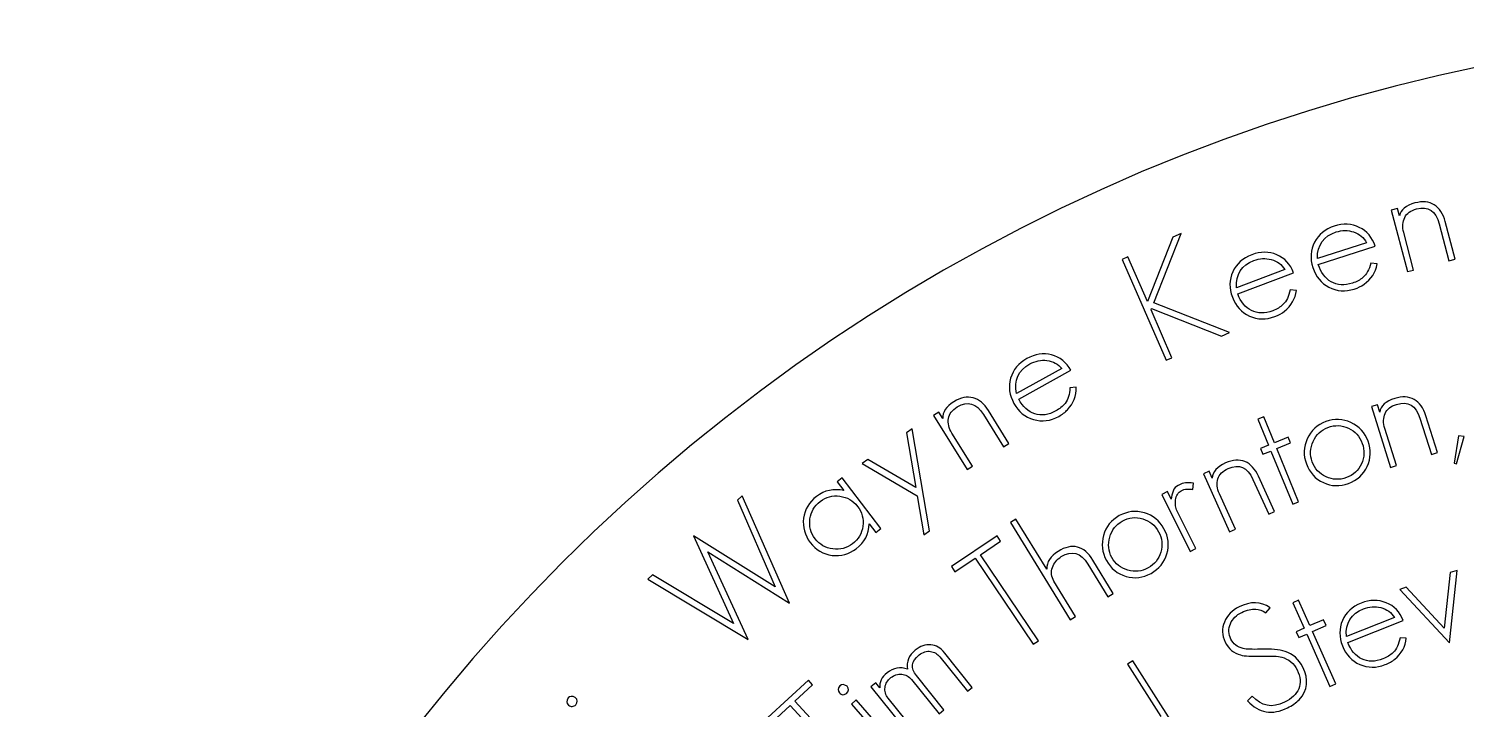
# Model space of a CAD drawing. Extents: x 17 to 567, y 64 to 412.
# Drawn here: x 17.2 to 144.9, y 351.6 to 412 of the extents above; entities that cross this region are included whole.
import ezdxf

# ---------------------------------------------------------------- set-up
doc = ezdxf.new("R2010")
doc.units = 0
doc.layers.add('Names', color=7, linetype='CONTINUOUS')

msp = doc.modelspace()

# ---------------------------------------------------------------- linework, layer by layer
at = {"layer": 'Names', "color": 7}
for points in [[(138.950119, 395.383441), (138.77553, 396.045255), (138.232916, 395.90216), (139.676138, 390.43426), (140.218753, 390.577584), (139.341598, 393.900807)], [(142.493396, 394.676088), (143.356567, 391.405782), (143.899461, 391.548945)], [(143.899461, 391.548945), (143.022306, 394.872168)], [(123.862976, 385.025107), (117.148029, 387.659894), (119.564607, 393.815799), (118.836956, 393.497113), (116.577037, 387.768866), (114.835759, 391.744776), (114.321703, 391.519526), (118.243799, 382.564053), (118.757872, 382.789083), (116.895742, 387.040972), (116.938188, 387.149377), (123.148025, 384.711716), (123.862976, 385.025107)], [(136.040207, 393.001568), (131.668503, 391.61129)], [(131.752329, 391.077546), (136.802185, 392.683503)], [(136.040207, 393.001997), (136.040207, 393.001568)], [(136.970928, 391.113343), (136.417753, 391.181613)], [(128.777862, 390.610807), (124.4838, 388.996521)], [(124.595024, 388.466824), (129.555234, 390.332524)], [(128.777862, 390.610827), (128.777862, 390.610807)], [(129.804809, 388.773029), (129.248826, 388.812772)], [(108.970922, 381.83522), (104.957776, 379.612731)], [(108.970922, 381.83522), (108.970922, 381.83522)], [(105.144844, 379.105922), (109.780547, 381.673193)], [(110.254604, 380.166866), (109.698756, 380.125125)], [(98.412252, 377.391653), (98.051425, 377.973305), (97.574518, 377.677474), (100.555671, 372.87191), (101.032578, 373.167741), (99.220717, 376.088442)], [(104.267531, 375.174569), (102.455672, 378.09527)], [(137.203956, 377.96792), (136.999018, 378.620988), (136.463577, 378.453015), (138.157238, 373.057468), (138.692687, 373.225661), (137.663315, 376.504939)], [(102.007275, 377.752669), (103.790284, 374.878507), (104.267531, 375.174569)], [(129.280985, 375.223662), (129.06806, 375.74288), (127.851778, 375.24388), (126.911097, 377.536871), (126.391876, 377.323945), (127.332568, 375.030972), (126.623154, 374.739936), (126.83608, 374.220715), (127.545493, 374.511762), (129.478919, 369.799012), (129.998137, 370.01194), (128.064706, 374.72469), (129.280985, 375.223662)], [(140.775967, 377.424625), (141.788961, 374.197592), (142.324763, 374.365475)], [(142.324763, 374.365475), (141.295382, 377.64475)], [(95.700144, 376.468059), (95.192314, 376.118752), (96.007507, 371.261654), (91.740121, 373.744109), (91.244005, 373.402852), (96.116902, 370.522339), (96.710144, 367.074741), (97.228993, 367.431625), (95.700144, 376.468059)], [(136.166287, 375.376496), (136.166276, 375.376426)], [(144.71376, 375.796254), (144.196757, 375.864924), (143.823123, 373.442402), (144.02783, 373.371629), (144.71376, 375.796254)], [(135.652101, 375.187653), (135.65203, 375.187464)], [(92.909147, 367.628574), (89.47564, 372.122073), (89.029385, 371.781095), (89.627885, 370.997816)], [(120.612845, 371.104609), (120.674059, 371.655808)], [(122.340864, 372.095646), (122.059285, 372.719555), (121.54776, 372.488655), (123.874228, 367.334216), (124.38573, 367.565113), (122.971797, 370.697839)], [(125.952126, 371.982983), (127.343569, 368.900154), (127.85554, 369.131198)], [(127.85554, 369.131198), (126.441606, 372.263938)], [(80.597127, 370.540669), (80.165476, 370.160161), (83.532734, 362.468538), (76.277986, 366.970536), (79.824408, 359.19953), (72.615896, 363.504988), (72.20493, 363.142716), (81.112902, 357.779571), (77.527562, 365.55303), (84.779866, 361.012102), (80.597127, 370.540669)], [(118.693497, 370.226457), (118.351828, 370.912938), (117.849416, 370.662883), (120.369178, 365.600135), (120.871601, 365.85019), (119.212058, 369.184586)], [(90.83732, 369.595324), (90.83732, 369.595324)], [(91.872486, 368.060247), (92.462889, 367.287598), (92.909147, 367.628574)], [(107.638805, 364.007448), (104.905243, 368.466881), (104.426752, 368.173601), (109.722217, 359.534742), (110.200697, 359.828042), (108.275614, 362.96856)], [(103.536784, 366.519533), (103.222363, 366.98441), (99.17316, 364.245852), (99.487569, 363.780967), (101.279582, 364.992934), (106.442281, 357.359402), (106.907155, 357.673794), (101.744436, 365.307338), (103.536784, 366.519533)], [(117.568178, 367.343484), (117.568229, 367.343433)], [(118.048439, 367.607074), (118.048439, 367.607074)], [(111.286095, 364.476295), (113.067925, 361.5695), (113.546884, 361.863008)], [(113.546884, 361.863008), (111.736234, 364.816847)], [(144.071416, 363.916646), (143.473926, 363.717642), (142.934828, 358.790452), (139.563354, 362.415935), (138.9916, 362.225598), (143.388709, 357.469194), (144.071416, 363.916646)], [(132.437889, 359.025653), (132.210818, 359.538849), (131.008679, 359.006733), (130.005537, 361.273098), (129.492364, 361.046017), (130.495497, 358.779662), (129.794302, 358.469305), (130.021372, 357.956121), (130.722548, 358.266469), (132.784302, 353.608442), (133.297495, 353.835524), (131.235744, 358.493551), (132.437889, 359.025653)], [(127.089752, 360.153737), (127.465342, 360.599053)], [(138.512372, 359.728541), (134.243183, 358.049596)], [(134.362117, 357.522376), (139.293879, 359.46203)], [(138.512372, 359.728451), (138.512372, 359.728541)], [(139.566681, 357.905962), (139.010173, 357.937195)], [(98.147293, 356.228266), (100.584722, 353.180495), (101.023016, 353.531015)], [(101.023016, 353.531015), (98.58559, 356.578786)], [(120.714381, 347.33679), (115.275789, 355.886258), (114.802257, 355.585031), (117.756621, 350.940791)], [(130.374853, 355.331866), (130.374901, 355.331511)], [(86.846675, 353.768587), (86.465915, 354.180837), (82.874852, 350.864181), (83.255632, 350.451908), (84.844862, 351.919709), (91.097396, 345.149898), (91.509678, 345.530675), (85.257143, 352.300486), (86.846675, 353.768587)], [(89.900986, 353.632107), (89.900876, 353.631906)], [(92.81539, 353.489613), (92.46487, 353.927898), (92.026585, 353.577381), (95.55863, 349.160902), (95.996918, 349.51142), (93.5595, 352.559194)], [(95.634076, 354.218336), (98.071525, 351.170565), (98.510144, 351.521353), (96.072686, 354.569124)], [(65.770379, 352.623569), (65.77028, 352.623549)], [(94.437056, 348.140799), (90.727547, 352.4093), (90.303615, 352.040893), (94.013141, 347.772406), (94.437056, 348.140799)], [(125.892557, 352.74966), (125.474462, 352.329011)]]:
    msp.add_lwpolyline(points, dxfattribs=at)
for points in [[(178.985759, 411.9945), (89.665474, 411.9945), (17.236902, 339.565906), (17.236902, 250.24564)], [(140.333702, 396.527429), (139.530452, 396.31541), (139.06927, 395.934082), (138.950119, 395.383441)], [(139.427184, 395.240284), (139.612734, 395.610224), (139.9616, 395.86279), (140.473653, 395.997938)], [(142.049692, 396.357176), (141.585287, 396.650072), (141.013284, 396.706832), (140.333702, 396.527429)], [(140.473653, 395.997938), (141.514988, 396.272808), (142.188255, 395.832259), (142.493396, 394.676088)], [(143.022306, 394.872168), (142.838368, 395.569259), (142.514089, 396.064266), (142.049692, 396.357176)], [(133.171799, 394.474703), (132.362854, 394.21746), (131.777435, 393.739093), (131.415505, 393.039628)], [(135.391914, 394.361738), (134.712261, 394.691656), (133.972215, 394.729352), (133.171799, 394.474703)], [(139.341598, 393.900807), (139.204209, 394.421487), (139.232736, 394.867974), (139.427184, 395.240284)], [(131.668503, 391.61129), (131.667939, 392.818152), (132.224374, 393.598629), (133.337819, 393.95273)], [(133.337819, 393.95273), (133.868521, 394.121383), (134.385318, 394.122972), (134.88821, 393.957725)], [(134.88821, 393.957725), (135.411424, 393.788844), (135.795427, 393.470226), (136.040207, 393.001997)], [(136.802185, 392.683503), (136.550408, 393.475162), (136.080328, 394.034563), (135.391914, 394.361738)], [(125.837151, 391.933676), (125.042591, 391.63496), (124.48266, 391.126994), (124.157336, 390.409752)], [(128.06014, 391.935651), (127.364352, 392.230031), (126.623355, 392.229442), (125.837151, 391.933676)], [(129.555234, 390.332524), (129.26292, 391.110129), (128.764541, 391.644494), (128.06014, 391.935651)], [(131.415505, 393.039628), (131.059552, 392.351695), (131.010231, 391.603143), (131.267615, 390.793955)], [(124.4838, 388.996521), (124.420833, 390.201748), (124.936261, 391.009937), (126.029929, 391.421075)], [(126.029929, 391.421075), (126.55119, 391.617107), (127.067217, 391.645185), (127.578008, 391.505762)], [(127.578008, 391.505762), (128.109252, 391.364035), (128.509178, 391.065783), (128.777862, 390.610827)], [(131.267615, 390.793955), (131.522083, 389.993776), (131.99905, 389.412714), (132.698546, 389.050787)], [(132.891222, 389.528741), (132.364313, 389.830651), (131.984677, 390.346929), (131.752329, 391.077546)], [(136.417753, 391.181613), (136.274195, 390.609147), (136.040185, 390.185123), (135.715956, 389.909533)], [(135.819983, 389.310824), (136.452647, 389.761061), (136.8363, 390.361912), (136.970928, 391.113343)], [(124.157336, 390.409752), (123.837418, 389.704363), (123.826829, 388.954256), (124.125606, 388.159444)], [(134.781984, 389.411673), (134.068614, 389.184823), (133.438369, 389.223851), (132.891222, 389.528741)], [(135.715956, 389.909533), (135.458872, 389.693861), (135.147535, 389.527954), (134.781984, 389.411673)], [(124.125606, 388.159444), (124.421073, 387.373484), (124.927422, 386.817845), (125.644664, 386.492541)], [(125.812426, 386.978931), (125.270613, 387.253232), (124.86482, 387.749189), (124.595024, 388.466824)], [(129.248826, 388.812772), (129.134946, 388.233649), (128.923271, 387.798115), (128.613676, 387.506139)], [(128.748525, 386.913422), (129.357066, 387.395765), (129.709164, 388.015627), (129.804809, 388.773029)], [(132.698546, 389.050787), (133.389243, 388.686074), (134.139068, 388.632347), (134.948013, 388.889661)], [(134.948013, 388.889661), (135.287278, 388.997611), (135.577955, 389.137946), (135.819983, 389.310824)], [(127.706668, 386.9607), (127.005994, 386.69726), (126.37457, 386.703657), (125.812426, 386.978931)], [(128.613676, 387.506139), (128.368084, 387.277483), (128.065744, 387.095687), (127.706668, 386.9607)], [(127.899445, 386.447795), (128.232704, 386.573085), (128.515745, 386.72827), (128.748525, 386.913422)], [(125.644664, 386.492541), (126.353296, 386.164009), (127.104885, 386.149082), (127.899445, 386.447795)], [(108.067921, 383.041488), (107.336663, 383.231365), (106.603656, 383.122974), (105.868865, 382.715939)], [(109.780547, 381.673193), (109.378087, 382.399927), (108.807205, 382.856009), (108.067921, 383.041488)], [(105.868865, 382.715939), (105.126288, 382.304688), (104.646307, 381.720592), (104.428925, 380.963622)], [(104.957776, 379.612731), (104.719992, 380.795948), (105.112272, 381.67056), (106.134275, 382.236641)], [(106.134275, 382.236641), (106.621453, 382.506415), (107.12787, 382.609499), (107.653537, 382.545864)], [(107.653537, 382.545864), (108.199736, 382.483103), (108.638873, 382.2462), (108.970922, 381.83522)], [(104.428925, 380.963622), (104.215088, 380.21915), (104.313908, 379.4755), (104.725337, 378.732683)], [(101.090817, 379.230348), (100.561016, 379.374355), (99.997452, 379.261184), (99.400182, 378.890674)], [(102.455672, 378.09527), (102.075595, 378.707918), (101.620647, 379.086282), (101.090817, 379.230348)], [(109.698756, 380.125125), (109.670427, 379.535594), (109.524396, 379.073862), (109.260719, 378.739908)], [(109.480423, 378.173251), (110.012234, 378.739098), (110.270279, 379.403638), (110.254604, 380.166866)], [(138.533341, 379.174451), (137.740723, 378.925658), (137.297592, 378.523469), (137.203956, 377.96792)], [(140.255379, 379.083358), (139.777953, 379.354526), (139.203938, 379.384876), (138.533341, 379.174451)], [(99.400182, 378.890674), (98.694243, 378.452724), (98.364946, 377.953067), (98.412252, 377.391653)], [(98.910273, 377.394236), (98.979442, 377.802312), (99.238949, 378.145954), (99.688975, 378.425137)], [(99.688975, 378.425137), (100.60419, 378.992869), (101.37696, 378.76874), (102.007275, 377.752669)], [(104.725337, 378.732683), (105.132113, 377.998141), (105.713996, 377.522176), (106.470972, 377.304816)], [(106.565977, 377.811202), (105.989981, 378.003599), (105.516288, 378.435238), (105.144844, 379.105922)], [(108.442802, 378.068171), (107.787962, 377.705521), (107.162346, 377.619864), (106.565977, 377.811202)], [(109.260719, 378.739908), (109.050986, 378.477944), (108.778404, 378.254014), (108.442802, 378.068171)], [(108.708224, 377.588924), (109.019693, 377.76146), (109.277077, 377.956199), (109.480423, 378.173251)], [(137.68705, 377.84692), (137.855475, 378.225033), (138.192188, 378.493387), (138.697465, 378.651999)], [(138.697465, 378.651999), (139.725033, 378.974559), (140.417869, 378.565512), (140.775967, 377.424625)], [(141.295382, 377.64475), (141.079491, 378.332644), (140.732787, 378.812171), (140.255379, 379.083358)], [(99.220717, 376.088442), (98.936838, 376.546039), (98.833361, 376.981325), (98.910273, 377.394236)], [(106.470972, 377.304816), (107.219883, 377.082987), (107.965658, 377.177706), (108.708224, 377.588924)], [(132.417721, 377.121177), (131.646572, 376.837849), (131.098852, 376.330159), (130.774533, 375.598103)], [(131.297466, 375.367429), (131.570716, 375.973546), (132.00713, 376.386756), (132.606723, 376.607073)], [(134.651581, 377.037391), (133.925118, 377.373555), (133.180486, 377.401514), (132.417721, 377.121177)], [(132.606723, 376.607073), (133.232471, 376.836977), (133.839799, 376.812243), (134.42867, 376.532696)], [(136.166276, 375.376426), (135.882928, 376.147553), (135.37804, 376.701231), (134.651581, 377.037391)], [(137.663315, 376.504939), (137.50196, 377.018722), (137.509947, 377.46605), (137.68705, 377.84692)], [(130.774533, 375.598103), (130.438576, 374.871872), (130.410729, 374.127381), (130.691046, 373.36461)], [(131.205272, 373.553663), (130.984817, 374.153517), (131.015627, 374.758102), (131.297466, 375.367429)], [(134.42867, 376.532696), (135.014459, 376.26148), (135.422284, 375.813134), (135.652101, 375.187653)], [(136.095311, 373.147593), (136.425982, 373.862391), (136.449644, 374.605358), (136.166287, 375.376496)], [(135.65203, 375.187464), (135.878652, 374.570594), (135.853777, 373.963421), (135.577453, 373.365903)], [(123.51652, 373.452444), (122.759349, 373.110692), (122.367449, 372.658431), (122.340864, 372.095646)], [(122.834866, 372.033024), (122.956729, 372.428547), (123.259096, 372.735249), (123.741792, 372.95313)], [(125.237079, 373.567918), (124.730682, 373.780166), (124.157156, 373.741597), (123.51652, 373.452444)], [(123.741792, 372.95313), (124.723454, 373.396194), (125.460227, 373.072716), (125.952126, 371.982983)], [(126.441606, 372.263938), (126.144994, 372.92107), (125.743485, 373.355723), (125.237079, 373.567918)], [(130.691046, 373.36461), (130.974375, 372.593464), (131.479219, 372.039789), (132.205544, 371.703577)], [(132.436828, 372.226521), (131.839259, 372.503042), (131.42875, 372.945426), (131.205272, 373.553663)], [(135.577453, 373.365903), (135.306607, 372.779956), (134.862615, 372.37359), (134.245494, 372.146838)], [(134.434286, 371.633104), (135.205684, 371.916545), (135.759359, 372.421359), (136.095311, 373.147593)], [(119.96985, 371.687739), (119.777916, 371.663496), (119.555316, 371.588439), (119.30218, 371.462492)], [(120.674059, 371.655808), (120.396548, 371.701255), (120.161826, 371.711965), (119.96985, 371.687739)], [(122.971797, 370.697839), (122.750191, 371.188652), (122.704643, 371.633716), (122.834866, 372.033024)], [(132.205544, 371.703577), (132.920221, 371.373169), (133.663142, 371.349634), (134.434286, 371.633104)], [(134.245494, 372.146838), (133.637274, 371.923409), (133.034368, 371.949887), (132.436828, 372.226521)], [(87.184041, 370.474672), (86.531252, 369.975852), (86.151906, 369.329792), (86.046039, 368.536463)], [(89.627885, 370.997816), (88.716756, 371.197731), (87.902153, 371.023357), (87.184041, 370.474672)], [(87.516668, 370.039369), (88.031774, 370.432951), (88.615582, 370.586124), (89.268128, 370.498886)], [(89.268128, 370.498886), (89.920665, 370.411697), (90.443719, 370.11043), (90.83732, 369.595324)], [(118.853932, 370.948816), (118.759636, 370.70816), (118.706051, 370.467362), (118.693497, 370.226457)], [(119.30218, 371.462492), (119.09769, 371.360706), (118.948259, 371.18947), (118.853932, 370.948816)], [(119.083317, 370.182851), (119.110241, 370.354236), (119.163397, 370.513421), (119.24352, 370.66023)], [(119.24352, 370.66023), (119.323398, 370.80698), (119.432711, 370.914992), (119.571694, 370.984142)], [(119.571694, 370.984142), (119.735329, 371.065623), (119.904843, 371.114224), (120.080303, 371.130432)], [(120.080303, 371.130432), (120.2558, 371.146462), (120.433262, 371.137431), (120.612845, 371.104609)], [(86.605079, 368.481398), (86.690668, 369.121021), (86.994486, 369.64035), (87.516668, 370.039369)], [(90.83732, 369.595324), (91.236317, 369.073139), (91.392186, 368.485781), (91.304937, 367.833264)], [(116.302607, 369.023118), (115.534082, 369.246997), (114.793657, 369.163473), (114.081298, 368.772305)], [(118.048439, 367.607074), (117.653077, 368.32724), (117.071154, 368.799229), (116.302607, 369.023118)], [(119.078321, 369.653134), (119.054107, 369.834801), (119.05549, 370.011387), (119.083317, 370.182851)], [(119.212058, 369.184586), (119.146992, 369.315348), (119.102508, 369.471445), (119.078321, 369.653134)], [(86.046039, 368.536463), (85.941741, 367.755845), (86.138933, 367.039133), (86.637673, 366.38637)], [(87.072967, 366.718969), (86.6738, 367.241382), (86.51783, 367.828861), (86.605079, 368.481398)], [(91.304937, 367.833264), (91.219551, 367.193381), (90.91569, 366.673872), (90.393277, 366.274694)], [(90.725656, 365.839719), (91.451046, 366.393984), (91.833327, 367.134163), (91.872486, 368.060247)], [(114.081298, 368.772305), (113.361162, 368.376939), (112.89542, 367.793115), (112.684114, 367.020836)], [(113.235545, 366.870784), (113.41516, 367.510926), (113.784936, 367.98471), (114.34491, 368.292112)], [(114.34491, 368.292112), (114.929285, 368.612939), (115.533492, 368.679129), (116.15753, 368.490667)], [(116.15753, 368.490667), (116.77727, 368.309912), (117.247489, 367.927613), (117.568178, 367.343484)], [(86.637673, 366.38637), (87.136461, 365.733553), (87.782502, 365.354026), (88.57578, 365.247744)], [(88.642029, 365.815595), (87.989421, 365.902985), (87.466399, 366.204094), (87.072967, 366.718969)], [(111.736234, 364.816847), (110.939552, 366.116523), (109.906906, 366.377559), (108.638363, 365.599955)], [(112.684114, 367.020836), (112.460456, 366.25256), (112.544211, 365.512246), (112.935168, 364.799917)], [(113.41538, 365.063597), (113.107837, 365.6238), (113.047884, 366.226206), (113.235545, 366.870784)], [(117.568229, 367.343433), (117.884493, 366.767347), (117.950609, 366.163279), (117.766552, 365.531197)], [(118.311258, 365.392595), (118.531482, 366.148767), (118.443855, 366.886908), (118.048439, 367.607074)], [(88.57578, 365.247744), (89.356238, 365.14368), (90.072859, 365.340841), (90.725656, 365.839719)], [(90.393277, 366.274694), (89.8784, 365.881251), (89.294645, 365.728236), (88.642029, 365.815595)], [(108.638363, 365.599955), (107.96905, 365.189666), (107.635861, 364.658834), (107.638805, 364.007448)], [(108.135259, 364.167253), (108.272188, 364.572386), (108.535256, 364.894255), (108.924556, 365.13288)], [(108.924556, 365.13288), (109.873883, 365.714813), (110.66108, 365.49595), (111.286095, 364.476295)], [(117.766552, 365.531197), (117.586258, 364.911332), (117.207961, 364.443216), (116.631644, 364.126811)], [(116.895121, 363.64694), (117.615516, 364.042435), (118.087561, 364.624318), (118.311258, 365.392595)], [(108.275614, 362.96856), (108.03713, 363.357606), (107.990392, 363.757165), (108.135259, 364.167253)], [(112.935168, 364.799917), (113.330533, 364.079753), (113.912416, 363.607711), (114.680822, 363.383782)], [(114.831374, 363.935335), (114.199221, 364.119504), (113.727216, 364.495585), (113.41538, 365.063597)], [(116.631644, 364.126811), (116.063643, 363.814975), (115.46354, 363.751117), (114.831374, 363.935335)], [(114.680822, 363.383782), (115.436862, 363.163776), (116.174966, 363.251648), (116.895121, 363.64694)], [(137.774748, 361.042393), (137.074602, 361.326221), (136.333676, 361.31445), (135.552028, 361.007056)], [(124.710272, 360.672724), (124.088195, 360.365181), (123.657385, 359.918056), (123.417872, 359.331339)], [(123.950005, 359.181964), (124.135543, 359.60994), (124.469886, 359.943313), (124.952856, 360.182095)], [(127.465342, 360.599053), (126.659541, 361.157859), (125.741193, 361.182446), (124.710272, 360.672724)], [(124.952856, 360.182095), (125.411145, 360.408717), (125.828002, 360.502674), (126.203464, 360.464224)], [(126.203464, 360.464224), (126.497165, 360.445993), (126.792586, 360.343038), (127.089752, 360.153737)], [(135.552028, 361.007056), (134.762082, 360.69638), (134.209858, 360.179993), (133.895425, 359.457944)], [(134.243183, 358.049596), (134.162199, 359.253736), (134.665204, 360.069607), (135.752521, 360.497227)], [(135.752521, 360.497227), (136.270774, 360.701023), (136.786318, 360.737029), (137.299172, 360.605166)], [(137.299172, 360.605166), (137.832468, 360.471438), (138.236889, 360.17929), (138.512372, 359.728451)], [(139.293879, 359.46203), (138.989847, 360.235119), (138.48345, 360.761904), (137.774748, 361.042393)], [(123.417872, 359.331339), (123.166305, 358.748903), (123.19011, 358.154873), (123.489545, 357.549278)], [(123.992646, 357.798102), (123.762152, 358.264347), (123.747939, 358.72562), (123.950005, 359.181964)], [(133.895425, 359.457944), (133.586192, 358.747799), (133.586942, 357.997605), (133.897401, 357.207397)], [(123.489545, 357.549278), (123.78894, 356.94366), (124.242455, 356.56185), (124.850102, 356.403879)], [(125.073012, 356.972407), (124.559066, 357.105464), (124.198939, 357.380786), (123.992646, 357.798102)], [(135.60184, 356.053046), (135.055946, 356.319128), (134.642713, 356.808907), (134.362117, 357.522376)], [(139.010173, 357.937195), (138.904966, 357.35643), (138.699974, 356.917752), (138.394821, 356.621139)], [(138.538599, 356.030637), (139.139792, 356.522099), (139.482483, 357.147207), (139.566681, 357.905962)], [(95.963802, 356.831553), (95.386375, 356.369761), (95.154617, 355.804504), (95.268494, 355.135764)], [(96.072686, 354.569124), (95.536789, 355.239218), (95.614546, 355.850743), (96.305974, 356.403718)], [(97.332611, 357.312524), (96.862161, 357.345358), (96.405886, 357.185174), (95.963802, 356.831553)], [(96.305974, 356.403718), (96.641014, 356.671671), (96.977496, 356.777129), (97.315443, 356.720089)], [(97.315443, 356.720089), (97.65339, 356.66303), (97.930671, 356.499183), (98.147293, 356.228266)], [(98.58559, 356.578786), (98.226445, 357.027824), (97.808788, 357.272404), (97.332611, 357.312524)], [(124.850102, 356.403879), (125.216779, 356.300272), (125.824866, 356.264899), (126.674335, 356.297992)], [(126.6282, 356.916451), (125.876789, 356.891136), (125.358423, 356.909452), (125.073012, 356.972407)], [(127.87424, 356.898219), (127.51306, 356.928553), (127.097705, 356.93446), (126.6282, 356.916451)], [(126.674335, 356.297992), (127.123444, 356.316224), (127.499017, 356.31851), (127.801088, 356.304991)], [(127.801088, 356.304991), (128.103156, 356.291275), (128.337781, 356.259847), (128.505026, 356.210094)], [(128.801117, 356.722491), (128.544374, 356.80948), (128.235388, 356.867858), (127.87424, 356.898219)], [(128.505026, 356.210094), (129.12867, 356.039841), (129.584148, 355.66411), (129.87145, 355.082975)], [(130.374901, 355.331511), (130.031072, 356.027022), (129.506489, 356.490685), (128.801117, 356.722491)], [(133.897401, 357.207397), (134.204716, 356.425991), (134.71939, 355.878079), (135.441467, 355.563619)], [(138.394821, 356.621139), (138.152717, 356.388811), (137.853149, 356.202451), (137.496177, 356.062049)], [(95.268494, 355.135764), (94.627028, 355.382565), (94.021148, 355.277948), (93.450907, 354.821902)], [(129.87145, 355.082975), (130.17489, 354.469119), (130.221397, 353.911738), (130.010891, 353.410864)], [(130.049092, 352.436842), (130.816384, 353.254016), (130.924963, 354.21903), (130.374853, 355.331866)], [(135.441467, 355.563619), (136.154967, 355.245822), (136.906714, 355.242269), (137.696671, 355.552217)], [(137.496177, 356.062049), (136.799546, 355.788079), (136.16809, 355.784926), (135.60184, 356.053046)], [(137.696671, 355.552217), (138.027989, 355.68253), (138.308656, 355.841986), (138.538599, 356.030637)], [(89.263011, 353.67665), (89.071766, 353.437667), (89.056932, 353.225151), (89.218767, 353.039062)], [(89.900876, 353.631906), (89.647855, 353.811278), (89.435229, 353.826346), (89.263011, 353.67665)], [(89.856036, 352.994567), (90.083572, 353.192196), (90.098547, 353.404805), (89.900986, 353.632107)], [(93.450907, 354.821902), (92.973141, 354.43979), (92.761302, 353.995688), (92.81539, 353.489613)], [(93.277583, 353.525898), (93.328933, 353.870802), (93.500778, 354.160187), (93.793079, 354.394036)], [(93.793079, 354.394036), (94.078098, 354.622027), (94.40105, 354.722419), (94.761947, 354.695331)], [(94.761947, 354.695331), (95.103956, 354.677099), (95.394653, 354.517771), (95.634076, 354.218336)], [(65.131747, 352.589513), (64.971312, 352.328844), (64.982725, 352.116099), (65.166184, 351.95131)], [(65.77028, 352.623549), (65.4971, 352.770527), (65.284263, 352.759117), (65.131747, 352.589513)], [(65.804113, 351.985315), (66.005631, 352.209425), (65.994449, 352.422251), (65.770379, 352.623569)], [(89.218767, 353.039062), (89.315265, 352.941862), (89.421654, 352.889129), (89.537653, 352.881142)], [(89.537653, 352.881142), (89.674133, 352.890145), (89.780341, 352.928589), (89.856036, 352.994567)], [(93.5595, 352.559194), (93.31432, 352.865732), (93.220362, 353.187974), (93.277583, 353.525898)], [(125.474462, 352.329011), (126.486102, 351.250702), (127.662946, 351.043299), (129.005025, 351.706747)], [(128.756342, 352.209851), (127.651493, 351.663663), (126.69691, 351.843617), (125.892557, 352.74966)], [(130.010891, 353.410864), (129.804581, 352.921669), (129.386392, 352.521328), (128.756342, 352.209851)], [(129.005025, 351.706747), (129.438567, 351.921044), (129.786603, 352.164444), (130.049092, 352.436842)], [(65.166184, 351.95131), (65.274125, 351.866623), (65.385956, 351.827383), (65.502096, 351.833781)], [(65.502096, 351.833781), (65.636513, 351.860197), (65.737085, 351.910658), (65.804113, 351.985315)]]:
    msp.add_open_spline(points, degree=3, dxfattribs=at)

doc.saveas('drawing.dxf')
